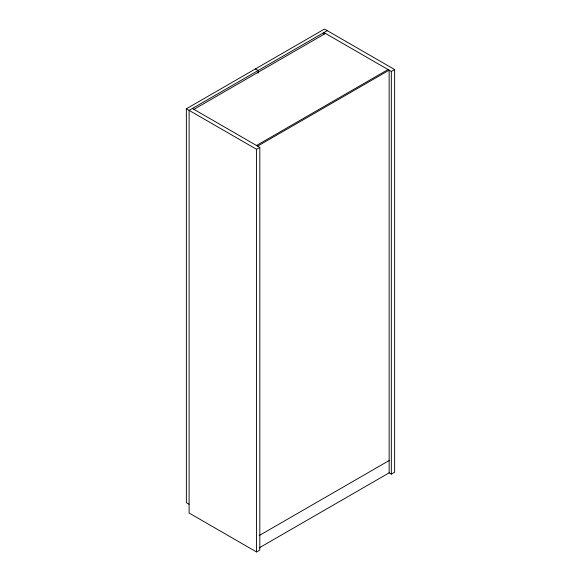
<?xml version="1.0" encoding="UTF-8"?>
<svg xmlns="http://www.w3.org/2000/svg" width="581" height="581" viewBox="0 0 581 581"><rect width="100%" height="100%" fill="white"/><g stroke="black" fill="none" stroke-linecap="round" stroke-linejoin="round"><path stroke-width="0.87" d="M189.108 504.25L186.37 502.667L186.37 108.785L324.474 29.05L394.63 69.553L394.63 472.215L391.34 474.118L388.987 472.76M327.212 30.633L189.108 110.368L189.108 513.03L256.526 551.95L259.816 550.054L259.816 147.392L192.398 108.465M193.931 109.351L325.454 33.415M256.526 145.49L388.05 69.553M257.623 146.121L389.147 70.185L389.147 472.847L259.191 547.883M186.37 108.785L256.526 149.288L259.816 147.392M323.922 34.344L323.922 32.529L391.34 71.456L394.63 69.553M259.191 535.566L389.147 460.537M255.415 68.921L258.167 70.497L258.153 73.228M391.34 71.456L391.34 474.118M256.526 149.288L256.526 551.95"/></g></svg>
